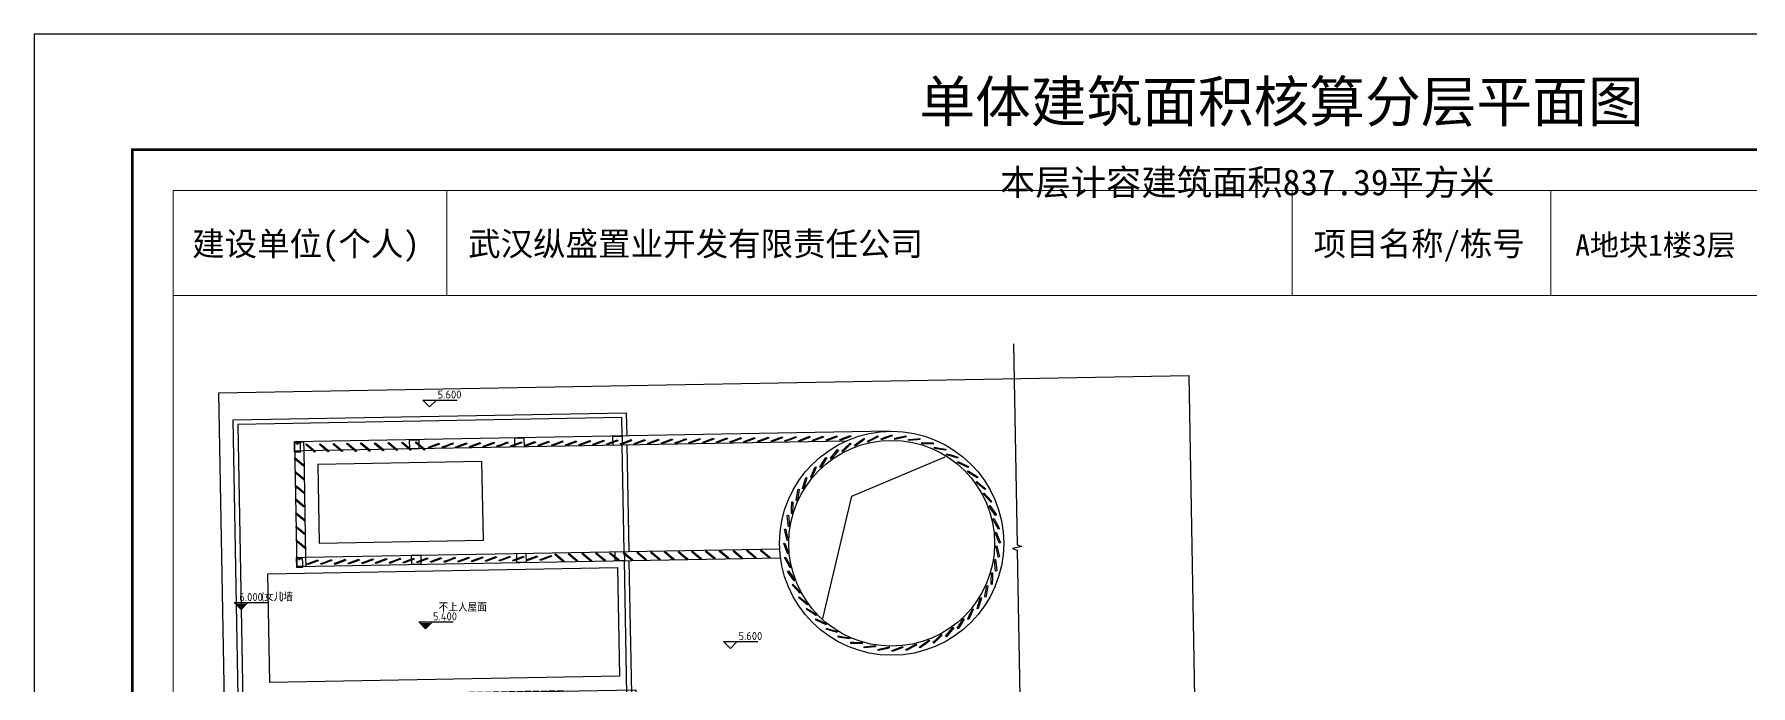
# Model space of a CAD drawing. Extents: x 512858 to 514372, y -232486 to -231710.
# Drawn here: x 513169.1 to 513244.2, y -231928.9 to -231900.5 of the extents above; entities that cross this region are included whole.
import ezdxf
from ezdxf.enums import TextEntityAlignment as Align

# ---------------------------------------------------------------- set-up
doc = ezdxf.new("R2010")
doc.units = 0
doc.header["$LTSCALE"] = 1000
doc.linetypes.add('CACHE2', pattern=[0.1875, 0.125, -0.0625])
doc.linetypes.add('DASH', pattern=[0.35, 0.25, -0.1])
doc.layers.get('0').update_dxf_attribs({"color": 252})
for name, color, linetype in [('$计容结果', 7, 'Continuous'), ('1-看线', 253, 'Continuous'), ('6#-造型-1F（实施版）金属型材-METAL-S', 253, 'Continuous'), ('A-ANNO-100-DIM-E', 253, 'Continuous'), ('A-ANNO-100-SYMB', 253, 'Continuous'), ('A-ANNO-100-TXT', 252, 'Continuous'), ('A-STR-CONC-E', 253, 'Continuous'), ('PUB_TEXT', 252, 'Continuous'), ('立面轮廓', 253, 'Continuous'), ('线脚', 253, 'Continuous')]:
    doc.layers.add(name, color=color, linetype=linetype)
doc.layers.add('图廓', color=252, linetype='Continuous', lineweight=9)
doc.layers.add('打印图框', color=252, linetype='Continuous', plot=False)
doc.styles.add('dw', font='simhei.ttf')
doc.styles.add('STYLE1', font='stylu.ttf')
doc.styles.add('TYDG_02', font='TSSDENG.shx', dxfattribs={"width": 0.8, "bigfont": 'hztxt.shx'})

# ---------------------------------------------------------------- blocks, each defined once
blk = doc.blocks.new('1新72A$C003538F7')
for points in [[(-14.523, 40.975), (-40.554, 40.509), (-40.553, 40.459), (-40.456, 35.06), (-19.294, 35.439)], [(-16.444, 40.541), (-40.147, 40.116), (-40.064, 35.467), (-19.33, 35.838)]]:
    blk.add_lwpolyline(points)
for radius in [4.9, 4.5]:
    blk.add_circle((-14.435, 36.076), radius)
at = {"layer": '立面轮廓'}
blk.add_lwpolyline([(-17.438, 32.792), (-16.177, 38.138), (-12.09, 39.858)], dxfattribs=at)
at = {"layer": '线脚'}
for p, q in [((-29.674, 40.449), (-29.43, 40.54)), ((-29.43, 40.54), (-29.412, 40.493)), ((-29.074, 40.46), (-28.83, 40.551)), ((-28.83, 40.551), (-28.812, 40.504)), ((-28.474, 40.471), (-28.23, 40.562)), ((-28.23, 40.562), (-28.213, 40.516)), ((-27.874, 40.482), (-27.63, 40.574)), ((-27.63, 40.574), (-27.613, 40.527)), ((-27.275, 40.493), (-27.03, 40.585)), ((-27.013, 40.538), (-27.124, 40.496)), ((-27.03, 40.585), (-27.013, 40.538)), ((-26.675, 40.505), (-26.43, 40.596)), ((-26.413, 40.549), (-26.524, 40.507)), ((-26.43, 40.596), (-26.413, 40.549)), ((-26.075, 40.516), (-25.83, 40.607)), ((-25.813, 40.56), (-25.925, 40.518)), ((-25.83, 40.607), (-25.813, 40.56)), ((-25.475, 40.527), (-25.231, 40.618)), ((-25.213, 40.571), (-25.325, 40.53)), ((-25.231, 40.618), (-25.213, 40.571)), ((-25.099, 40.454), (-24.875, 40.538)), ((-24.725, 40.541), (-25.081, 40.407)), ((-24.875, 40.538), (-24.815, 40.561)), ((-24.815, 40.561), (-24.631, 40.629)), ((-24.613, 40.583), (-24.725, 40.541)), ((-24.631, 40.629), (-24.613, 40.583)), ((-24.499, 40.465), (-24.275, 40.549)), ((-24.125, 40.552), (-24.482, 40.418)), ((-24.275, 40.549), (-24.031, 40.641)), ((-24.013, 40.594), (-24.125, 40.552)), ((-24.031, 40.641), (-24.013, 40.594)), ((-23.899, 40.476), (-23.675, 40.56)), ((-23.525, 40.563), (-23.882, 40.43)), ((-23.675, 40.56), (-23.431, 40.652)), ((-23.413, 40.605), (-23.525, 40.563)), ((-23.431, 40.652), (-23.413, 40.605)), ((-23.299, 40.488), (-23.075, 40.571)), ((-22.925, 40.574), (-23.282, 40.441)), ((-23.075, 40.571), (-22.831, 40.663)), ((-22.813, 40.616), (-22.925, 40.574)), ((-22.831, 40.663), (-22.813, 40.616)), ((-22.699, 40.499), (-22.475, 40.583)), ((-22.325, 40.585), (-22.682, 40.452)), ((-22.475, 40.583), (-22.231, 40.674)), ((-22.214, 40.627), (-22.325, 40.585)), ((-22.231, 40.674), (-22.214, 40.627)), ((-22.099, 40.51), (-21.875, 40.594)), ((-21.725, 40.596), (-22.082, 40.463)), ((-21.875, 40.594), (-21.631, 40.685)), ((-21.614, 40.638), (-21.725, 40.596)), ((-21.631, 40.685), (-21.614, 40.638)), ((-21.5, 40.521), (-21.276, 40.605)), ((-21.125, 40.608), (-21.482, 40.474)), ((-21.276, 40.605), (-21.031, 40.696)), ((-21.014, 40.649), (-21.125, 40.608)), ((-21.031, 40.696), (-21.014, 40.649)), ((-20.9, 40.532), (-20.676, 40.616)), ((-20.526, 40.619), (-20.882, 40.485)), ((-20.676, 40.616), (-20.431, 40.707)), ((-20.414, 40.661), (-20.526, 40.619)), ((-20.431, 40.707), (-20.414, 40.661)), ((-20.3, 40.543), (-20.076, 40.627)), ((-20.282, 40.497), (-20.3, 40.543)), ((-19.926, 40.63), (-20.282, 40.497)), ((-20.076, 40.627), (-19.831, 40.719)), ((-19.814, 40.672), (-19.926, 40.63)), ((-19.831, 40.719), (-19.814, 40.672)), ((-19.7, 40.554), (-19.476, 40.638)), ((-19.682, 40.508), (-19.7, 40.554)), ((-19.326, 40.641), (-19.682, 40.508)), ((-19.476, 40.638), (-19.232, 40.73)), ((-19.214, 40.683), (-19.326, 40.641)), ((-19.232, 40.73), (-19.214, 40.683)), ((-19.1, 40.566), (-18.876, 40.649)), ((-19.082, 40.519), (-19.1, 40.566)), ((-18.726, 40.652), (-19.082, 40.519)), ((-18.876, 40.649), (-18.632, 40.741)), ((-18.614, 40.694), (-18.726, 40.652)), ((-18.632, 40.741), (-18.614, 40.694)), ((-18.5, 40.577), (-18.276, 40.661)), ((-18.483, 40.53), (-18.5, 40.577)), ((-18.126, 40.663), (-18.483, 40.53)), ((-18.276, 40.661), (-18.032, 40.752)), ((-18.014, 40.705), (-18.126, 40.663)), ((-18.032, 40.752), (-18.014, 40.705)), ((-17.9, 40.588), (-17.676, 40.672)), ((-17.883, 40.541), (-17.9, 40.588)), ((-17.526, 40.675), (-17.883, 40.541)), ((-17.676, 40.672), (-17.432, 40.763)), ((-17.414, 40.716), (-17.526, 40.675)), ((-17.432, 40.763), (-17.414, 40.716)), ((-17.3, 40.599), (-17.076, 40.683)), ((-17.283, 40.552), (-17.3, 40.599)), ((-16.926, 40.686), (-17.283, 40.552)), ((-17.076, 40.683), (-16.832, 40.774)), ((-16.814, 40.727), (-16.926, 40.686)), ((-16.832, 40.774), (-16.814, 40.727)), ((-16.7, 40.61), (-16.476, 40.694)), ((-16.683, 40.563), (-16.7, 40.61)), ((-16.326, 40.697), (-16.683, 40.563)), ((-16.476, 40.694), (-16.232, 40.785)), ((-16.215, 40.739), (-16.326, 40.697)), ((-16.232, 40.785), (-16.215, 40.739)), ((-15.73, 40.541), (-16.036, 40.323)), ((-15.867, 40.505), (-15.795, 40.557)), ((-15.795, 40.557), (-15.658, 40.654)), ((-15.706, 40.558), (-15.73, 40.541)), ((-15.629, 40.614), (-15.706, 40.558)), ((-15.658, 40.654), (-15.629, 40.614)), ((-15.492, 40.542), (-15.452, 40.563)), ((-15.469, 40.498), (-15.492, 40.542)), ((-15.342, 40.565), (-15.469, 40.498)), ((-15.452, 40.563), (-15.317, 40.635)), ((-15.137, 40.674), (-15.342, 40.565)), ((-15.317, 40.635), (-15.236, 40.678)), ((-15.236, 40.678), (-15.16, 40.719)), ((-15.16, 40.719), (-15.051, 40.777)), ((-15.05, 40.721), (-15.137, 40.674)), ((-15.051, 40.777), (-15.038, 40.752)), ((-15.027, 40.733), (-15.05, 40.721)), ((-15.038, 40.752), (-15.027, 40.733)), ((-14.901, 40.644), (-14.715, 40.713)), ((-14.883, 40.597), (-14.901, 40.644)), ((-14.531, 40.729), (-14.883, 40.597)), ((-14.715, 40.713), (-14.677, 40.728)), ((-14.677, 40.728), (-14.507, 40.791)), ((-14.527, 40.73), (-14.531, 40.729)), ((-14.506, 40.738), (-14.527, 40.73)), ((-14.507, 40.791), (-14.432, 40.819)), ((-14.415, 40.772), (-14.506, 40.738)), ((-14.432, 40.819), (-14.415, 40.772)), ((-14.301, 40.667), (-14.108, 40.712)), ((-14.29, 40.619), (-14.301, 40.667)), ((-13.924, 40.703), (-14.29, 40.619)), ((-14.108, 40.712), (-13.814, 40.78)), ((-13.803, 40.731), (-13.924, 40.703)), ((-13.814, 40.78), (-13.803, 40.731)), ((-13.704, 40.613), (-13.507, 40.632)), ((-13.699, 40.563), (-13.704, 40.613)), ((-13.325, 40.599), (-13.699, 40.563)), ((-13.507, 40.632), (-13.206, 40.661)), ((-13.201, 40.611), (-13.325, 40.599)), ((-13.206, 40.661), (-13.201, 40.611)), ((-40.553, 40.459), (-40.453, 40.461)), ((-40.546, 40.059), (-40.553, 40.459)), ((-40.551, 39.77), (-40.519, 39.809)), ((-40.446, 40.061), (-40.546, 40.059)), ((-40.519, 39.809), (-40.47, 39.768)), ((-40.453, 40.461), (-40.452, 40.411)), ((-40.452, 40.411), (-40.402, 40.412)), ((-40.296, 40.064), (-40.446, 40.061)), ((-40.403, 40.462), (-40.303, 40.464)), ((-40.403, 40.462), (-40.402, 40.412)), ((-40.303, 40.464), (-40.299, 40.264)), ((-40.299, 40.264), (-40.297, 40.114)), ((-40.297, 40.114), (-40.296, 40.064)), ((-40.062, 40.379), (-40.031, 40.418)), ((-39.916, 40.258), (-40.062, 40.379)), ((-40.031, 40.418), (-39.839, 40.26)), ((-39.738, 40.112), (-39.916, 40.258)), ((-39.839, 40.26), (-39.661, 40.113)), ((-39.678, 40.063), (-39.738, 40.112)), ((-39.676, 40.061), (-39.678, 40.063)), ((-39.675, 40.063), (-39.676, 40.061)), ((-39.645, 40.1), (-39.675, 40.063)), ((-39.661, 40.113), (-39.645, 40.1)), ((-39.462, 40.39), (-39.431, 40.429)), ((-39.316, 40.27), (-39.462, 40.39)), ((-39.431, 40.429), (-39.239, 40.271)), ((-39.138, 40.123), (-39.316, 40.27)), ((-39.239, 40.271), (-39.061, 40.124)), ((-39.078, 40.074), (-39.138, 40.123)), ((-39.077, 40.072), (-39.078, 40.074)), ((-39.075, 40.074), (-39.077, 40.072)), ((-39.045, 40.111), (-39.075, 40.074)), ((-39.061, 40.124), (-39.045, 40.111)), ((-38.863, 40.402), (-38.831, 40.44)), ((-38.716, 40.281), (-38.863, 40.402)), ((-38.831, 40.44), (-38.639, 40.282)), ((-38.538, 40.134), (-38.716, 40.281)), ((-38.639, 40.282), (-38.461, 40.135)), ((-38.478, 40.085), (-38.538, 40.134)), ((-38.477, 40.084), (-38.478, 40.085)), ((-38.475, 40.085), (-38.477, 40.084)), ((-38.445, 40.122), (-38.475, 40.085)), ((-38.461, 40.135), (-38.445, 40.122)), ((-38.263, 40.413), (-38.231, 40.451)), ((-38.116, 40.292), (-38.263, 40.413)), ((-38.231, 40.451), (-38.039, 40.293)), ((-37.938, 40.145), (-38.116, 40.292)), ((-38.039, 40.293), (-37.861, 40.147)), ((-37.879, 40.096), (-37.938, 40.145)), ((-37.877, 40.095), (-37.879, 40.096)), ((-37.875, 40.096), (-37.877, 40.095)), ((-37.845, 40.133), (-37.875, 40.096)), ((-37.861, 40.147), (-37.845, 40.133)), ((-37.663, 40.424), (-37.631, 40.462)), ((-37.516, 40.303), (-37.663, 40.424)), ((-37.631, 40.462), (-37.439, 40.304)), ((-37.338, 40.156), (-37.516, 40.303)), ((-37.439, 40.304), (-37.261, 40.158)), ((-37.279, 40.107), (-37.338, 40.156)), ((-37.277, 40.106), (-37.279, 40.107)), ((-37.276, 40.107), (-37.277, 40.106)), ((-37.245, 40.145), (-37.276, 40.107)), ((-37.261, 40.158), (-37.245, 40.145)), ((-37.063, 40.435), (-37.031, 40.474)), ((-36.916, 40.314), (-37.063, 40.435)), ((-37.031, 40.474), (-36.839, 40.316)), ((-36.738, 40.167), (-36.916, 40.314)), ((-36.839, 40.316), (-36.661, 40.169)), ((-36.679, 40.119), (-36.738, 40.167)), ((-36.677, 40.117), (-36.679, 40.119)), ((-36.676, 40.119), (-36.677, 40.117)), ((-36.645, 40.156), (-36.676, 40.119)), ((-36.661, 40.169), (-36.645, 40.156)), ((-36.463, 40.446), (-36.431, 40.485)), ((-36.316, 40.325), (-36.463, 40.446)), ((-36.431, 40.485), (-36.239, 40.327)), ((-36.138, 40.179), (-36.316, 40.325)), ((-36.239, 40.327), (-36.061, 40.18)), ((-36.079, 40.13), (-36.138, 40.179)), ((-36.077, 40.128), (-36.079, 40.13)), ((-36.076, 40.13), (-36.077, 40.128)), ((-36.045, 40.167), (-36.076, 40.13)), ((-36.061, 40.18), (-36.045, 40.167)), ((-35.863, 40.457), (-35.831, 40.496)), ((-35.716, 40.336), (-35.863, 40.457)), ((-35.831, 40.496), (-35.639, 40.338)), ((-35.538, 40.19), (-35.716, 40.336)), ((-35.639, 40.338), (-35.461, 40.191)), ((-35.479, 40.141), (-35.538, 40.19)), ((-35.477, 40.139), (-35.479, 40.141)), ((-35.476, 40.141), (-35.477, 40.139)), ((-35.445, 40.178), (-35.476, 40.141)), ((-35.461, 40.191), (-35.445, 40.178)), ((-35.263, 40.468), (-35.231, 40.507)), ((-35.116, 40.348), (-35.263, 40.468)), ((-35.231, 40.507), (-35.04, 40.349)), ((-34.938, 40.201), (-35.116, 40.348)), ((-35.04, 40.349), (-34.861, 40.202)), ((-34.879, 40.152), (-34.938, 40.201)), ((-34.877, 40.151), (-34.879, 40.152)), ((-34.876, 40.152), (-34.877, 40.151)), ((-34.845, 40.189), (-34.876, 40.152)), ((-34.861, 40.202), (-34.845, 40.189)), ((-34.697, 40.276), (-34.473, 40.36)), ((-34.68, 40.229), (-34.697, 40.276)), ((-34.323, 40.362), (-34.68, 40.229)), ((-34.473, 40.36), (-34.229, 40.451)), ((-34.211, 40.404), (-34.323, 40.362)), ((-34.229, 40.451), (-34.211, 40.404)), ((-34.097, 40.287), (-33.873, 40.371)), ((-34.08, 40.24), (-34.097, 40.287)), ((-33.723, 40.374), (-34.08, 40.24)), ((-33.873, 40.371), (-33.629, 40.462)), ((-33.612, 40.415), (-33.723, 40.374)), ((-33.629, 40.462), (-33.612, 40.415)), ((-33.498, 40.298), (-33.273, 40.382)), ((-33.48, 40.251), (-33.498, 40.298)), ((-33.123, 40.385), (-33.48, 40.251)), ((-33.273, 40.382), (-33.029, 40.473)), ((-33.012, 40.426), (-33.123, 40.385)), ((-33.029, 40.473), (-33.012, 40.426)), ((-32.898, 40.309), (-32.674, 40.393)), ((-32.88, 40.262), (-32.898, 40.309)), ((-32.523, 40.396), (-32.88, 40.262)), ((-32.674, 40.393), (-32.429, 40.484)), ((-32.412, 40.438), (-32.523, 40.396)), ((-32.429, 40.484), (-32.412, 40.438)), ((-32.298, 40.32), (-32.074, 40.404)), ((-32.28, 40.274), (-32.298, 40.32)), ((-31.924, 40.407), (-32.28, 40.274)), ((-32.074, 40.404), (-31.829, 40.496)), ((-31.812, 40.449), (-31.924, 40.407)), ((-31.829, 40.496), (-31.812, 40.449)), ((-31.698, 40.332), (-31.474, 40.415)), ((-31.68, 40.285), (-31.698, 40.332)), ((-31.324, 40.418), (-31.68, 40.285)), ((-31.474, 40.415), (-31.23, 40.507)), ((-31.212, 40.46), (-31.324, 40.418)), ((-31.23, 40.507), (-31.212, 40.46)), ((-31.098, 40.343), (-30.874, 40.426)), ((-31.08, 40.296), (-31.098, 40.343)), ((-30.724, 40.429), (-31.08, 40.296)), ((-30.874, 40.426), (-30.63, 40.518)), ((-30.612, 40.471), (-30.724, 40.429)), ((-30.63, 40.518), (-30.612, 40.471)), ((-30.498, 40.354), (-30.274, 40.438)), ((-30.481, 40.307), (-30.498, 40.354)), ((-30.124, 40.44), (-30.481, 40.307)), ((-30.274, 40.438), (-30.03, 40.529)), ((-30.012, 40.482), (-30.124, 40.44)), ((-30.03, 40.529), (-30.012, 40.482)), ((-29.898, 40.365), (-29.674, 40.449)), ((-29.881, 40.318), (-29.898, 40.365)), ((-29.524, 40.452), (-29.881, 40.318)), ((-29.412, 40.493), (-29.524, 40.452)), ((-29.298, 40.376), (-29.074, 40.46)), ((-29.281, 40.329), (-29.298, 40.376)), ((-28.924, 40.463), (-29.281, 40.329)), ((-28.812, 40.504), (-28.924, 40.463)), ((-28.698, 40.387), (-28.474, 40.471)), ((-28.681, 40.34), (-28.698, 40.387)), ((-28.324, 40.474), (-28.681, 40.34)), ((-28.213, 40.516), (-28.324, 40.474)), ((-28.098, 40.398), (-27.874, 40.482)), ((-28.081, 40.352), (-28.098, 40.398)), ((-27.724, 40.485), (-28.081, 40.352)), ((-27.613, 40.527), (-27.724, 40.485)), ((-27.499, 40.41), (-27.275, 40.493)), ((-27.481, 40.363), (-27.499, 40.41)), ((-27.124, 40.496), (-27.481, 40.363)), ((-26.899, 40.421), (-26.675, 40.505)), ((-26.881, 40.374), (-26.899, 40.421)), ((-26.524, 40.507), (-26.881, 40.374)), ((-26.299, 40.432), (-26.075, 40.516)), ((-26.281, 40.385), (-26.299, 40.432)), ((-25.925, 40.518), (-26.281, 40.385)), ((-25.699, 40.443), (-25.475, 40.527)), ((-25.681, 40.396), (-25.699, 40.443)), ((-25.325, 40.53), (-25.681, 40.396)), ((-25.081, 40.407), (-25.099, 40.454)), ((-24.482, 40.418), (-24.499, 40.465)), ((-23.882, 40.43), (-23.899, 40.476)), ((-23.282, 40.441), (-23.299, 40.488)), ((-22.682, 40.452), (-22.699, 40.499)), ((-22.082, 40.463), (-22.099, 40.51)), ((-21.482, 40.474), (-21.5, 40.521)), ((-20.882, 40.485), (-20.9, 40.532)), ((-17.474, 39.576), (-17.314, 39.832)), ((-17.271, 39.806), (-17.337, 39.701)), ((-17.314, 39.832), (-17.271, 39.806)), ((-17.117, 39.792), (-16.992, 39.945)), ((-17.079, 39.76), (-17.117, 39.792)), ((-16.84, 40.05), (-17.079, 39.76)), ((-16.992, 39.945), (-16.799, 40.178)), ((-16.761, 40.146), (-16.84, 40.05)), ((-16.799, 40.178), (-16.761, 40.146)), ((-16.61, 40.112), (-16.465, 40.247)), ((-16.576, 40.076), (-16.61, 40.112)), ((-16.301, 40.332), (-16.576, 40.076)), ((-16.465, 40.247), (-16.244, 40.453)), ((-16.21, 40.417), (-16.301, 40.332)), ((-16.244, 40.453), (-16.21, 40.417)), ((-16.065, 40.364), (-15.904, 40.479)), ((-16.036, 40.323), (-16.065, 40.364)), ((-15.904, 40.479), (-15.867, 40.505)), ((-13.12, 40.43), (-13.118, 40.48)), ((-12.744, 40.417), (-13.12, 40.43)), ((-13.118, 40.48), (-12.92, 40.474)), ((-12.92, 40.474), (-12.619, 40.463)), ((-12.62, 40.413), (-12.744, 40.417)), ((-12.619, 40.463), (-12.62, 40.413)), ((-12.563, 40.224), (-12.555, 40.273)), ((-12.193, 40.162), (-12.563, 40.224)), ((-12.555, 40.273), (-12.36, 40.24)), ((-12.36, 40.24), (-12.062, 40.191)), ((-12.07, 40.141), (-12.193, 40.162)), ((-12.062, 40.191), (-12.07, 40.141)), ((-12.039, 39.946), (-12.024, 39.994)), ((-11.679, 39.836), (-12.039, 39.946)), ((-12.024, 39.994), (-11.835, 39.936)), ((-11.835, 39.936), (-11.546, 39.848)), ((-11.56, 39.8), (-11.679, 39.836)), ((-11.546, 39.848), (-11.56, 39.8)), ((-40.469, 39.702), (-40.551, 39.77)), ((-40.54, 39.17), (-40.508, 39.209)), ((-40.457, 39.102), (-40.54, 39.17)), ((-40.508, 39.209), (-40.459, 39.168)), ((-40.47, 39.768), (-40.317, 39.642)), ((-40.316, 39.577), (-40.469, 39.702)), ((-40.459, 39.168), (-40.306, 39.043)), ((-40.305, 38.977), (-40.457, 39.102)), ((-40.317, 39.642), (-40.165, 39.517)), ((-40.165, 39.452), (-40.316, 39.577)), ((-40.306, 39.043), (-40.154, 38.917)), ((-40.165, 39.517), (-40.133, 39.491)), ((-40.164, 39.454), (-40.165, 39.452)), ((-40.133, 39.491), (-40.164, 39.454)), ((-17.986, 38.967), (-17.904, 39.148)), ((-17.785, 39.289), (-17.94, 38.947)), ((-17.904, 39.148), (-17.779, 39.422)), ((-17.733, 39.402), (-17.785, 39.289)), ((-17.779, 39.422), (-17.733, 39.402)), ((-17.579, 39.408), (-17.474, 39.576)), ((-17.536, 39.382), (-17.579, 39.408)), ((-17.337, 39.701), (-17.536, 39.382)), ((-11.555, 39.602), (-11.534, 39.648)), ((-11.213, 39.446), (-11.555, 39.602)), ((-11.534, 39.648), (-11.354, 39.565)), ((-11.354, 39.565), (-11.079, 39.44)), ((-11.1, 39.395), (-11.213, 39.446)), ((-11.12, 39.198), (-11.093, 39.24)), ((-10.801, 38.999), (-11.12, 39.198)), ((-11.079, 39.44), (-11.1, 39.395)), ((-11.093, 39.24), (-10.925, 39.135)), ((-10.925, 39.135), (-10.669, 38.975)), ((-40.529, 38.57), (-40.497, 38.609)), ((-40.446, 38.502), (-40.529, 38.57)), ((-40.497, 38.609), (-40.448, 38.568)), ((-40.448, 38.568), (-40.295, 38.443)), ((-40.294, 38.377), (-40.446, 38.502)), ((-40.154, 38.852), (-40.305, 38.977)), ((-40.295, 38.443), (-40.143, 38.317)), ((-40.143, 38.252), (-40.294, 38.377)), ((-40.154, 38.917), (-40.122, 38.891)), ((-40.153, 38.854), (-40.154, 38.852)), ((-40.122, 38.891), (-40.153, 38.854)), ((-40.143, 38.317), (-40.111, 38.291)), ((-40.111, 38.291), (-40.142, 38.254)), ((-18.579, 38.141), (-18.529, 38.439)), ((-18.5, 38.309), (-18.562, 37.938)), ((-18.529, 38.439), (-18.48, 38.431)), ((-18.48, 38.431), (-18.5, 38.309)), ((-18.332, 38.477), (-18.274, 38.667)), ((-18.284, 38.463), (-18.332, 38.477)), ((-18.174, 38.822), (-18.284, 38.463)), ((-18.274, 38.667), (-18.186, 38.955)), ((-18.186, 38.955), (-18.138, 38.941)), ((-18.138, 38.941), (-18.174, 38.822)), ((-17.94, 38.947), (-17.986, 38.967)), ((-10.696, 38.933), (-10.801, 38.999)), ((-10.741, 38.74), (-10.709, 38.779)), ((-10.451, 38.501), (-10.741, 38.74)), ((-10.709, 38.779), (-10.557, 38.653)), ((-10.669, 38.975), (-10.696, 38.933)), ((-10.557, 38.653), (-10.323, 38.461)), ((-10.355, 38.423), (-10.451, 38.501)), ((-10.323, 38.461), (-10.355, 38.423)), ((-40.518, 37.97), (-40.486, 38.009)), ((-40.435, 37.902), (-40.518, 37.97)), ((-40.486, 38.009), (-40.436, 37.968)), ((-40.436, 37.968), (-40.284, 37.843)), ((-40.283, 37.777), (-40.435, 37.902)), ((-40.284, 37.843), (-40.132, 37.717)), ((-40.132, 37.652), (-40.283, 37.777)), ((-40.142, 38.254), (-40.143, 38.252)), ((-40.132, 37.717), (-40.1, 37.691)), ((-40.13, 37.654), (-40.132, 37.652)), ((-40.1, 37.691), (-40.13, 37.654)), ((-18.819, 37.383), (-18.812, 37.581)), ((-18.812, 37.581), (-18.801, 37.883)), ((-18.801, 37.883), (-18.752, 37.881)), ((-18.756, 37.757), (-18.769, 37.381)), ((-18.752, 37.881), (-18.756, 37.757)), ((-18.611, 37.946), (-18.579, 38.141)), ((-18.562, 37.938), (-18.611, 37.946)), ((-10.426, 38.238), (-10.389, 38.272)), ((-10.169, 37.963), (-10.426, 38.238)), ((-10.389, 38.272), (-10.254, 38.127)), ((-10.254, 38.127), (-10.048, 37.906)), ((-10.178, 37.698), (-10.138, 37.727)), ((-9.96, 37.392), (-10.178, 37.698)), ((-10.084, 37.872), (-10.169, 37.963)), ((-10.138, 37.727), (-10.023, 37.566)), ((-10.048, 37.906), (-10.084, 37.872)), ((-10.023, 37.566), (-9.847, 37.32)), ((-40.506, 37.371), (-40.475, 37.409)), ((-40.424, 37.303), (-40.506, 37.371)), ((-40.495, 36.771), (-40.464, 36.809)), ((-40.475, 37.409), (-40.425, 37.368)), ((-40.464, 36.809), (-40.414, 36.768)), ((-40.425, 37.368), (-40.273, 37.243)), ((-40.272, 37.177), (-40.424, 37.303)), ((-40.273, 37.243), (-40.12, 37.117)), ((-40.121, 37.053), (-40.272, 37.177)), ((-40.119, 37.054), (-40.121, 37.053)), ((-40.12, 37.117), (-40.089, 37.091)), ((-40.089, 37.091), (-40.119, 37.054)), ((-18.999, 37.295), (-18.949, 37.3)), ((-18.97, 36.995), (-18.999, 37.295)), ((-18.951, 36.798), (-18.97, 36.995)), ((-18.901, 36.803), (-18.951, 36.798)), ((-18.949, 37.3), (-18.937, 37.177)), ((-18.937, 37.177), (-18.901, 36.803)), ((-18.769, 37.381), (-18.819, 37.383)), ((-10.004, 37.13), (-9.959, 37.154)), ((-9.827, 36.798), (-10.004, 37.13)), ((-9.888, 37.291), (-9.96, 37.392)), ((-9.959, 37.154), (-9.866, 36.979)), ((-9.847, 37.32), (-9.888, 37.291)), ((-9.866, 36.979), (-9.725, 36.712)), ((-9.769, 36.689), (-9.827, 36.798)), ((-40.413, 36.703), (-40.495, 36.771)), ((-40.484, 36.171), (-40.452, 36.209)), ((-40.402, 36.103), (-40.484, 36.171)), ((-40.452, 36.209), (-40.403, 36.169)), ((-40.414, 36.768), (-40.262, 36.643)), ((-40.26, 36.577), (-40.413, 36.703)), ((-40.403, 36.169), (-40.251, 36.043)), ((-40.249, 35.977), (-40.402, 36.103)), ((-40.262, 36.643), (-40.109, 36.517)), ((-40.109, 36.453), (-40.26, 36.577)), ((-40.251, 36.043), (-40.098, 35.917)), ((-40.109, 36.517), (-40.078, 36.491)), ((-40.108, 36.454), (-40.109, 36.453)), ((-40.078, 36.491), (-40.108, 36.454)), ((-19.157, 36.069), (-19.11, 36.086)), ((-19.051, 35.786), (-19.157, 36.069)), ((-19.118, 36.687), (-19.07, 36.699)), ((-19.05, 36.393), (-19.118, 36.687)), ((-19.11, 36.086), (-19.067, 35.97)), ((-19.07, 36.699), (-19.042, 36.578)), ((-19.006, 36.2), (-19.05, 36.393)), ((-19.042, 36.578), (-18.957, 36.211)), ((-18.957, 36.211), (-19.006, 36.2)), ((-9.904, 36.545), (-9.858, 36.562)), ((-9.773, 36.193), (-9.904, 36.545)), ((-9.858, 36.562), (-9.788, 36.377)), ((-9.788, 36.377), (-9.682, 36.094)), ((-9.729, 36.077), (-9.773, 36.193)), ((-9.725, 36.712), (-9.769, 36.689)), ((-9.682, 36.094), (-9.729, 36.077)), ((-40.463, 35.411), (-40.363, 35.413)), ((-40.455, 35.011), (-40.463, 35.411)), ((-40.363, 35.413), (-40.362, 35.363)), ((-40.362, 35.363), (-40.312, 35.364)), ((-40.313, 35.414), (-40.213, 35.415)), ((-40.313, 35.414), (-40.312, 35.364)), ((-40.098, 35.853), (-40.249, 35.977)), ((-40.213, 35.415), (-40.209, 35.215)), ((-40.098, 35.917), (-40.066, 35.891)), ((-40.097, 35.854), (-40.098, 35.853)), ((-40.066, 35.891), (-40.097, 35.854)), ((-39.779, 35.26), (-39.535, 35.352)), ((-39.518, 35.305), (-39.629, 35.263)), ((-39.535, 35.352), (-39.518, 35.305)), ((-39.18, 35.271), (-38.935, 35.363)), ((-38.918, 35.316), (-39.029, 35.274)), ((-38.935, 35.363), (-38.918, 35.316)), ((-38.804, 35.199), (-38.58, 35.282)), ((-38.43, 35.285), (-38.786, 35.152)), ((-38.58, 35.282), (-38.335, 35.374)), ((-38.318, 35.327), (-38.43, 35.285)), ((-38.335, 35.374), (-38.318, 35.327)), ((-38.204, 35.21), (-37.98, 35.294)), ((-37.83, 35.296), (-38.186, 35.163)), ((-37.98, 35.294), (-37.735, 35.385)), ((-37.718, 35.338), (-37.83, 35.296)), ((-37.735, 35.385), (-37.718, 35.338)), ((-37.604, 35.221), (-37.38, 35.305)), ((-37.23, 35.307), (-37.586, 35.174)), ((-37.38, 35.305), (-37.136, 35.396)), ((-37.118, 35.349), (-37.23, 35.307)), ((-37.136, 35.396), (-37.118, 35.349)), ((-37.004, 35.232), (-36.78, 35.316)), ((-36.63, 35.319), (-36.986, 35.185)), ((-36.78, 35.316), (-36.536, 35.407)), ((-36.518, 35.36), (-36.63, 35.319)), ((-36.536, 35.407), (-36.518, 35.36)), ((-36.404, 35.243), (-36.18, 35.327)), ((-36.03, 35.33), (-36.387, 35.196)), ((-36.18, 35.327), (-35.936, 35.418)), ((-35.918, 35.372), (-36.03, 35.33)), ((-35.936, 35.418), (-35.918, 35.372)), ((-35.804, 35.254), (-35.58, 35.338)), ((-35.43, 35.341), (-35.787, 35.208)), ((-35.58, 35.338), (-35.336, 35.43)), ((-35.318, 35.383), (-35.43, 35.341)), ((-35.336, 35.43), (-35.318, 35.383)), ((-35.204, 35.265), (-34.98, 35.349)), ((-34.83, 35.352), (-35.187, 35.219)), ((-34.98, 35.349), (-34.736, 35.441)), ((-34.718, 35.394), (-34.83, 35.352)), ((-34.736, 35.441), (-34.718, 35.394)), ((-34.604, 35.277), (-34.38, 35.36)), ((-34.23, 35.363), (-34.587, 35.23)), ((-34.38, 35.36), (-34.136, 35.452)), ((-34.119, 35.405), (-34.23, 35.363)), ((-34.136, 35.452), (-34.119, 35.405)), ((-34.004, 35.288), (-33.78, 35.372)), ((-33.987, 35.241), (-34.004, 35.288)), ((-33.63, 35.374), (-33.987, 35.241)), ((-33.78, 35.372), (-33.536, 35.463)), ((-33.519, 35.416), (-33.63, 35.374)), ((-33.536, 35.463), (-33.519, 35.416)), ((-33.405, 35.299), (-33.181, 35.383)), ((-33.387, 35.252), (-33.405, 35.299)), ((-33.03, 35.386), (-33.387, 35.252)), ((-33.181, 35.383), (-32.936, 35.474)), ((-32.919, 35.427), (-33.03, 35.386)), ((-32.936, 35.474), (-32.919, 35.427)), ((-32.805, 35.31), (-32.581, 35.394)), ((-32.787, 35.263), (-32.805, 35.31)), ((-32.431, 35.397), (-32.787, 35.263)), ((-32.581, 35.394), (-32.336, 35.485)), ((-32.319, 35.438), (-32.431, 35.397)), ((-32.336, 35.485), (-32.319, 35.438)), ((-32.205, 35.321), (-31.981, 35.405)), ((-32.187, 35.274), (-32.205, 35.321)), ((-31.831, 35.408), (-32.187, 35.274)), ((-31.981, 35.405), (-31.737, 35.496)), ((-31.719, 35.45), (-31.831, 35.408)), ((-31.737, 35.496), (-31.719, 35.45)), ((-31.605, 35.332), (-31.381, 35.416)), ((-31.587, 35.286), (-31.605, 35.332)), ((-31.231, 35.419), (-31.587, 35.286)), ((-31.381, 35.416), (-31.137, 35.508)), ((-31.119, 35.461), (-31.231, 35.419)), ((-31.137, 35.508), (-31.119, 35.461)), ((-31.005, 35.344), (-30.781, 35.427)), ((-30.987, 35.297), (-31.005, 35.344)), ((-30.631, 35.43), (-30.987, 35.297)), ((-30.781, 35.427), (-30.537, 35.519)), ((-30.519, 35.472), (-30.631, 35.43)), ((-30.537, 35.519), (-30.519, 35.472)), ((-30.405, 35.355), (-30.181, 35.438)), ((-30.388, 35.308), (-30.405, 35.355)), ((-30.031, 35.441), (-30.388, 35.308)), ((-30.181, 35.438), (-29.937, 35.53)), ((-29.919, 35.483), (-30.031, 35.441)), ((-29.937, 35.53), (-29.919, 35.483)), ((-29.805, 35.366), (-29.581, 35.45)), ((-29.788, 35.319), (-29.805, 35.366)), ((-29.431, 35.452), (-29.788, 35.319)), ((-29.581, 35.45), (-29.337, 35.541)), ((-29.319, 35.494), (-29.431, 35.452)), ((-29.337, 35.541), (-29.319, 35.494)), ((-29.171, 35.581), (-29.139, 35.619)), ((-29.025, 35.46), (-29.171, 35.581)), ((-29.139, 35.619), (-28.948, 35.461)), ((-28.847, 35.313), (-29.025, 35.46)), ((-28.948, 35.461), (-28.77, 35.315)), ((-28.785, 35.263), (-28.847, 35.313)), ((-28.754, 35.301), (-28.785, 35.263)), ((-28.77, 35.315), (-28.754, 35.301)), ((-28.571, 35.592), (-28.54, 35.631)), ((-28.425, 35.471), (-28.571, 35.592)), ((-28.54, 35.631), (-28.348, 35.473)), ((-28.247, 35.324), (-28.425, 35.471)), ((-28.348, 35.473), (-28.17, 35.326)), ((-28.185, 35.274), (-28.247, 35.324)), ((-28.154, 35.313), (-28.185, 35.274)), ((-28.17, 35.326), (-28.154, 35.313)), ((-27.971, 35.603), (-27.94, 35.642)), ((-27.825, 35.482), (-27.971, 35.603)), ((-27.94, 35.642), (-27.748, 35.484)), ((-27.647, 35.336), (-27.825, 35.482)), ((-27.748, 35.484), (-27.57, 35.337)), ((-27.586, 35.285), (-27.647, 35.336)), ((-27.554, 35.324), (-27.586, 35.285)), ((-27.57, 35.337), (-27.554, 35.324)), ((-27.372, 35.614), (-27.34, 35.653)), ((-27.225, 35.493), (-27.372, 35.614)), ((-27.34, 35.653), (-27.148, 35.495)), ((-27.047, 35.347), (-27.225, 35.493)), ((-27.148, 35.495), (-26.97, 35.348)), ((-26.986, 35.296), (-27.047, 35.347)), ((-26.954, 35.335), (-26.986, 35.296)), ((-26.97, 35.348), (-26.954, 35.335)), ((-26.772, 35.625), (-26.74, 35.664)), ((-26.625, 35.505), (-26.772, 35.625)), ((-26.74, 35.664), (-26.548, 35.506)), ((-26.447, 35.358), (-26.625, 35.505)), ((-26.548, 35.506), (-26.37, 35.359)), ((-26.386, 35.307), (-26.447, 35.358)), ((-26.354, 35.346), (-26.386, 35.307)), ((-26.37, 35.359), (-26.354, 35.346)), ((-26.172, 35.637), (-26.14, 35.675)), ((-26.025, 35.516), (-26.172, 35.637)), ((-26.14, 35.675), (-25.948, 35.517)), ((-25.847, 35.369), (-26.025, 35.516)), ((-25.948, 35.517), (-25.77, 35.37)), ((-25.786, 35.319), (-25.847, 35.369)), ((-25.754, 35.357), (-25.786, 35.319)), ((-25.77, 35.37), (-25.754, 35.357)), ((-25.572, 35.648), (-25.54, 35.686)), ((-25.425, 35.527), (-25.572, 35.648)), ((-25.54, 35.686), (-25.348, 35.528)), ((-25.247, 35.38), (-25.425, 35.527)), ((-25.348, 35.528), (-25.17, 35.382)), ((-25.186, 35.33), (-25.247, 35.38)), ((-25.154, 35.368), (-25.186, 35.33)), ((-25.17, 35.382), (-25.154, 35.368)), ((-24.972, 35.659), (-24.94, 35.697)), ((-24.923, 35.618), (-24.972, 35.659)), ((-24.94, 35.697), (-24.924, 35.684)), ((-24.924, 35.684), (-24.748, 35.539)), ((-24.825, 35.538), (-24.923, 35.618)), ((-24.647, 35.391), (-24.825, 35.538)), ((-24.748, 35.539), (-24.57, 35.393)), ((-24.586, 35.341), (-24.647, 35.391)), ((-24.554, 35.38), (-24.586, 35.341)), ((-24.57, 35.393), (-24.554, 35.38)), ((-24.372, 35.67), (-24.34, 35.709)), ((-24.225, 35.549), (-24.372, 35.67)), ((-24.34, 35.709), (-24.149, 35.551)), ((-24.047, 35.402), (-24.225, 35.549)), ((-24.149, 35.551), (-23.97, 35.404)), ((-23.986, 35.352), (-24.047, 35.402)), ((-23.954, 35.391), (-23.986, 35.352)), ((-23.97, 35.404), (-23.954, 35.391)), ((-23.772, 35.681), (-23.74, 35.72)), ((-23.626, 35.56), (-23.772, 35.681)), ((-23.74, 35.72), (-23.549, 35.562)), ((-23.447, 35.414), (-23.626, 35.56)), ((-23.549, 35.562), (-23.371, 35.415)), ((-23.386, 35.363), (-23.447, 35.414)), ((-23.355, 35.402), (-23.386, 35.363)), ((-23.371, 35.415), (-23.355, 35.402)), ((-23.172, 35.692), (-23.14, 35.731)), ((-23.026, 35.571), (-23.172, 35.692)), ((-23.14, 35.731), (-22.949, 35.573)), ((-22.848, 35.425), (-23.026, 35.571)), ((-22.949, 35.573), (-22.771, 35.426)), ((-22.786, 35.374), (-22.848, 35.425)), ((-22.755, 35.413), (-22.786, 35.374)), ((-22.771, 35.426), (-22.755, 35.413)), ((-22.572, 35.703), (-22.541, 35.742)), ((-22.426, 35.583), (-22.572, 35.703)), ((-22.541, 35.742), (-22.349, 35.584)), ((-22.248, 35.436), (-22.426, 35.583)), ((-22.349, 35.584), (-22.171, 35.437)), ((-22.187, 35.386), (-22.248, 35.436)), ((-22.155, 35.424), (-22.187, 35.386)), ((-22.171, 35.437), (-22.155, 35.424)), ((-21.972, 35.715), (-21.941, 35.753)), ((-21.826, 35.594), (-21.972, 35.715)), ((-21.941, 35.753), (-21.749, 35.595)), ((-21.648, 35.447), (-21.826, 35.594)), ((-21.749, 35.595), (-21.571, 35.448)), ((-21.587, 35.397), (-21.648, 35.447)), ((-21.555, 35.435), (-21.587, 35.397)), ((-21.571, 35.448), (-21.555, 35.435)), ((-21.373, 35.726), (-21.341, 35.764)), ((-21.226, 35.605), (-21.373, 35.726)), ((-21.341, 35.764), (-21.149, 35.606)), ((-21.048, 35.458), (-21.226, 35.605)), ((-21.149, 35.606), (-20.971, 35.46)), ((-20.987, 35.408), (-21.048, 35.458)), ((-20.955, 35.446), (-20.987, 35.408)), ((-20.971, 35.46), (-20.955, 35.446)), ((-20.773, 35.737), (-20.741, 35.776)), ((-20.626, 35.616), (-20.773, 35.737)), ((-20.741, 35.776), (-20.549, 35.617)), ((-20.448, 35.469), (-20.626, 35.616)), ((-20.549, 35.617), (-20.371, 35.471)), ((-19.115, 35.451), (-19.071, 35.474)), ((-18.973, 35.184), (-19.115, 35.451)), ((-19.071, 35.474), (-19.013, 35.365)), ((-19.067, 35.97), (-18.935, 35.618)), ((-18.982, 35.601), (-19.051, 35.786)), ((-19.013, 35.365), (-18.836, 35.033)), ((-18.935, 35.618), (-18.982, 35.601)), ((-9.938, 35.36), (-9.889, 35.365)), ((-9.902, 34.986), (-9.938, 35.36)), ((-9.889, 35.365), (-9.87, 35.168)), ((-9.883, 35.952), (-9.834, 35.963)), ((-9.798, 35.585), (-9.883, 35.952)), ((-9.834, 35.963), (-9.789, 35.77)), ((-9.77, 35.464), (-9.798, 35.585)), ((-9.789, 35.77), (-9.721, 35.476)), ((-9.721, 35.476), (-9.77, 35.464)), ((-40.206, 35.016), (-40.455, 35.011)), ((-40.209, 35.215), (-40.206, 35.066)), ((-40.206, 35.066), (-40.206, 35.016)), ((-40.003, 35.176), (-39.779, 35.26)), ((-39.986, 35.129), (-40.003, 35.176)), ((-39.629, 35.263), (-39.986, 35.129)), ((-39.404, 35.187), (-39.18, 35.271)), ((-39.386, 35.141), (-39.404, 35.187)), ((-39.029, 35.274), (-39.386, 35.141)), ((-38.786, 35.152), (-38.804, 35.199)), ((-38.186, 35.163), (-38.204, 35.21)), ((-37.586, 35.174), (-37.604, 35.221)), ((-36.986, 35.185), (-37.004, 35.232)), ((-36.387, 35.196), (-36.404, 35.243)), ((-35.787, 35.208), (-35.804, 35.254)), ((-35.187, 35.219), (-35.204, 35.265)), ((-34.587, 35.23), (-34.604, 35.277)), ((-18.993, 34.843), (-18.952, 34.872)), ((-18.817, 34.597), (-18.993, 34.843)), ((-18.88, 35.009), (-18.973, 35.184)), ((-18.952, 34.872), (-18.88, 34.771)), ((-18.836, 35.033), (-18.88, 35.009)), ((-18.88, 34.771), (-18.661, 34.465)), ((-18.702, 34.436), (-18.817, 34.597)), ((-10.084, 34.406), (-10.071, 34.782)), ((-10.071, 34.782), (-10.021, 34.78)), ((-10.028, 34.582), (-10.038, 34.28)), ((-10.021, 34.78), (-10.028, 34.582)), ((-9.89, 34.863), (-9.902, 34.986)), ((-9.841, 34.868), (-9.89, 34.863)), ((-9.87, 35.168), (-9.841, 34.868)), ((-18.792, 34.257), (-18.755, 34.291)), ((-18.586, 34.036), (-18.792, 34.257)), ((-18.755, 34.291), (-18.671, 34.2)), ((-18.661, 34.465), (-18.702, 34.436)), ((-18.671, 34.2), (-18.414, 33.925)), ((-18.451, 33.891), (-18.586, 34.036)), ((-18.414, 33.925), (-18.451, 33.891)), ((-10.36, 33.732), (-10.34, 33.854)), ((-10.34, 33.854), (-10.278, 34.225)), ((-10.261, 34.022), (-10.311, 33.724)), ((-10.278, 34.225), (-10.228, 34.217)), ((-10.228, 34.217), (-10.261, 34.022)), ((-10.088, 34.282), (-10.084, 34.406)), ((-10.038, 34.28), (-10.088, 34.282)), ((-18.516, 33.702), (-18.485, 33.74)), ((-18.283, 33.51), (-18.516, 33.702)), ((-18.485, 33.74), (-18.389, 33.662)), ((-18.389, 33.662), (-18.099, 33.423)), ((-18.13, 33.384), (-18.283, 33.51)), ((-18.171, 33.188), (-18.144, 33.23)), ((-17.914, 33.028), (-18.171, 33.188)), ((-18.144, 33.23), (-18.039, 33.164)), ((-18.099, 33.423), (-18.13, 33.384)), ((-18.039, 33.164), (-17.72, 32.965)), ((-11.055, 32.874), (-10.899, 33.216)), ((-10.854, 33.196), (-10.936, 33.015)), ((-10.899, 33.216), (-10.854, 33.196)), ((-10.702, 33.222), (-10.665, 33.341)), ((-10.654, 33.208), (-10.702, 33.222)), ((-10.665, 33.341), (-10.555, 33.7)), ((-10.566, 33.496), (-10.654, 33.208)), ((-10.508, 33.686), (-10.566, 33.496)), ((-10.555, 33.7), (-10.508, 33.686)), ((-10.311, 33.724), (-10.36, 33.732)), ((-17.747, 32.923), (-17.914, 33.028)), ((-17.761, 32.723), (-17.74, 32.768)), ((-17.486, 32.598), (-17.761, 32.723)), ((-17.72, 32.965), (-17.747, 32.923)), ((-17.74, 32.768), (-17.627, 32.717)), ((-17.627, 32.717), (-17.285, 32.561)), ((-17.306, 32.515), (-17.486, 32.598)), ((-17.285, 32.561), (-17.306, 32.515)), ((-17.294, 32.315), (-17.279, 32.363)), ((-17.005, 32.227), (-17.294, 32.315)), ((-17.279, 32.363), (-17.161, 32.327)), ((-17.161, 32.327), (-16.801, 32.217)), ((-12, 32.113), (-11.761, 32.403)), ((-11.722, 32.371), (-11.848, 32.218)), ((-11.761, 32.403), (-11.722, 32.371)), ((-11.568, 32.357), (-11.503, 32.462)), ((-11.526, 32.331), (-11.568, 32.357)), ((-11.366, 32.587), (-11.526, 32.331)), ((-11.503, 32.462), (-11.303, 32.781)), ((-11.261, 32.755), (-11.366, 32.587)), ((-11.303, 32.781), (-11.261, 32.755)), ((-11.107, 32.761), (-11.055, 32.874)), ((-11.061, 32.741), (-11.107, 32.761)), ((-10.936, 33.015), (-11.061, 32.741)), ((-16.816, 32.169), (-17.005, 32.227)), ((-16.801, 32.217), (-16.816, 32.169)), ((-16.778, 31.972), (-16.769, 32.022)), ((-16.48, 31.923), (-16.778, 31.972)), ((-16.769, 32.022), (-16.647, 32.001)), ((-16.647, 32.001), (-16.276, 31.939)), ((-16.285, 31.89), (-16.48, 31.923)), ((-16.276, 31.939), (-16.285, 31.89)), ((-16.221, 31.7), (-16.219, 31.75)), ((-15.919, 31.689), (-16.221, 31.7)), ((-16.219, 31.75), (-16.095, 31.746)), ((-16.095, 31.746), (-15.72, 31.733)), ((-15.721, 31.683), (-15.919, 31.689)), ((-15.72, 31.733), (-15.721, 31.683)), ((-15.639, 31.552), (-15.515, 31.564)), ((-15.634, 31.502), (-15.639, 31.552)), ((-15.333, 31.531), (-15.634, 31.502)), ((-15.515, 31.564), (-15.141, 31.6)), ((-15.136, 31.55), (-15.333, 31.531)), ((-15.141, 31.6), (-15.136, 31.55)), ((-14.916, 31.46), (-14.55, 31.544)), ((-14.55, 31.544), (-14.539, 31.496)), ((-14.309, 31.434), (-13.957, 31.566)), ((-13.957, 31.566), (-13.939, 31.519)), ((-13.522, 31.528), (-13.789, 31.386)), ((-13.703, 31.489), (-13.371, 31.665)), ((-13.348, 31.621), (-13.522, 31.528)), ((-13.371, 31.665), (-13.348, 31.621)), ((-13.211, 31.549), (-13.11, 31.622)), ((-13.182, 31.509), (-13.211, 31.549)), ((-12.936, 31.684), (-13.182, 31.509)), ((-13.11, 31.622), (-12.804, 31.84)), ((-12.775, 31.799), (-12.936, 31.684)), ((-12.804, 31.84), (-12.775, 31.799)), ((-12.629, 31.746), (-12.539, 31.831)), ((-12.595, 31.71), (-12.629, 31.746)), ((-12.374, 31.916), (-12.595, 31.71)), ((-12.539, 31.831), (-12.264, 32.087)), ((-12.23, 32.051), (-12.374, 31.916)), ((-12.264, 32.087), (-12.23, 32.051)), ((-12.079, 32.017), (-12, 32.113)), ((-12.04, 31.985), (-12.079, 32.017)), ((-11.848, 32.218), (-12.04, 31.985)), ((-15.037, 31.432), (-14.916, 31.46)), ((-15.026, 31.383), (-15.037, 31.432)), ((-14.731, 31.451), (-15.026, 31.383)), ((-14.539, 31.496), (-14.731, 31.451)), ((-14.425, 31.391), (-14.309, 31.434)), ((-14.407, 31.344), (-14.425, 31.391)), ((-14.124, 31.45), (-14.407, 31.344)), ((-13.939, 31.519), (-14.124, 31.45)), ((-13.813, 31.43), (-13.703, 31.489)), ((-13.789, 31.386), (-13.813, 31.43))]:
    blk.add_line(p, q, dxfattribs=at)
blk.add_lwpolyline([(-20.371, 35.471), (-20.355, 35.458), (-20.387, 35.419), (-20.448, 35.469)], dxfattribs=at)
blk.add_lwpolyline([(-19.771, 35.482), (-19.755, 35.469), (-19.787, 35.43), (-19.848, 35.48), (-20.026, 35.627), (-20.173, 35.748), (-20.141, 35.787), (-19.949, 35.629)], close=True, dxfattribs=at)
blk = doc.blocks.new('1新693fwy')
at = {"elevation": 0}
blk.add_lwpolyline([(-30900, 16600), (-31150, 16600)], dxfattribs=at)
blk.add_lwpolyline([(-31150, -699), (-30900, -699)])
at = {"layer": '1-看线'}
blk.add_line((-60215, 39127, 0), (-60218, 39327, 0), dxfattribs=at)
at = {"layer": '1-看线', "elevation": 0}
for points in [[(-65015, 39021), (-65256, 52540), (-22843, 53298), (-22591, 39200), (-45007, 38800), (-44823, 28511), (-50523, 28409)], [(-60218, 39327), (-47020, 39563), (-46858, 30465), (-50559, 30399)], [(-31150, -699), (-64306, -698), (-64971, 36542)], [(-50559, 30399), (-50312, 16600), (-31150, 16600)], [(-31150, 14400), (-31150, 16600)], [(-30900, 14400), (-30900, 16600)], [(-30900, 16600), (1500, 16600), (1500, 2100), (-800, 2100), (-800, -700), (-30900, -699)]]:
    blk.add_lwpolyline(points, dxfattribs=at)
at = {"layer": '1-看线', "linetype": 'DASH', "elevation": 0}
blk.add_lwpolyline([(-60418, 39324), (-60298, 32625), (-50100, 32807), (-50220, 39506)], close=True, dxfattribs=at)
at = {"layer": '1-看线'}
for points in [[(-31150, -99), (-31150, -699)], [(-30900, -99), (-30900, -699)]]:
    blk.add_lwpolyline(points, dxfattribs=at)
at = {"layer": '6#-造型-1F（实施版）金属型材-METAL-S', "elevation": 0}
for points in [[(-65014, 38961), (-65013, 38941), (-64414, 38952), (-64415, 39052), (-65015, 39041), (-65015, 39021), (-64945, 39022), (-64944, 38962)], [(-59265, 39144), (-59267, 39244), (-59217, 39245), (-59215, 39145)], [(-57765, 39171), (-57767, 39271), (-57717, 39272), (-57715, 39172)], [(-56266, 39198), (-56267, 39298), (-56217, 39299), (-56216, 39199)], [(-54366, 39232), (-54368, 39332), (-54418, 39331), (-54416, 39231)], [(-52866, 39259), (-52868, 39359), (-52918, 39358), (-52916, 39258)], [(-51366, 39286), (-51368, 39386), (-51418, 39385), (-51416, 39285)], [(-65007, 38561), (-65006, 38541), (-64506, 38550), (-64508, 38650), (-65008, 38641), (-65008, 38621), (-64938, 38622), (-64937, 38562)], [(-64999, 38161), (-64999, 38141), (-64499, 38150), (-64501, 38250), (-65001, 38241), (-65001, 38221), (-64931, 38222), (-64929, 38163)], [(-64992, 37761), (-64992, 37741), (-64492, 37750), (-64494, 37850), (-64994, 37841), (-64993, 37821), (-64923, 37823), (-64922, 37763)], [(-60189, 37677), (-60289, 37676), (-60288, 37626), (-60188, 37627)], [(-50391, 37853), (-50291, 37855), (-50290, 37805), (-50390, 37803)], [(-64985, 37361), (-64985, 37341), (-64485, 37350), (-64487, 37450), (-64987, 37441), (-64986, 37421), (-64916, 37423), (-64915, 37363)], [(-64978, 36961), (-64978, 36941), (-64478, 36950), (-64479, 37050), (-64979, 37041), (-64979, 37021), (-64909, 37023), (-64908, 36963)], [(-64971, 36562), (-64970, 36542), (-64371, 36552), (-64372, 36652), (-64972, 36641), (-64972, 36622), (-64902, 36623), (-64901, 36563)], [(-59152, 32845), (-59150, 32745), (-59100, 32746), (-59102, 32846)], [(-57652, 32872), (-57651, 32772), (-57601, 32773), (-57602, 32873)], [(-56153, 32899), (-56151, 32799), (-56101, 32800), (-56103, 32900)], [(-54253, 32933), (-54251, 32833), (-54301, 32832), (-54303, 32932)], [(-52753, 32960), (-52751, 32860), (-52801, 32859), (-52803, 32959)], [(-51253, 32987), (-51252, 32887), (-51302, 32886), (-51303, 32986)]]:
    blk.add_lwpolyline(points, close=True, dxfattribs=at)
for points in [[(-64472, 36650), (-64514, 38950)], [(-64452, 36651), (-64494, 38950)]]:
    blk.add_lwpolyline(points, dxfattribs=at)
at = {"layer": '6#-造型-1F（实施版）金属型材-METAL-S'}
for points in [[(-60156, 35828), (-60256, 35826), (-60255, 35776), (-60155, 35778)], [(-50357, 36003), (-50257, 36005), (-50256, 35955), (-50356, 35953)], [(-60123, 33978), (-60223, 33976), (-60222, 33926), (-60122, 33928)], [(-50324, 34154), (-50224, 34155), (-50223, 34105), (-50323, 34104)]]:
    blk.add_lwpolyline(points, close=True, dxfattribs=at)
blk = doc.blocks.new('1新83A$C5DA851EE')
blk.add_blockref('1新693fwy', (0, 0))

msp = doc.modelspace()

# ---------------------------------------------------------------- hatches: boundary and pattern name
at = {"layer": 'A-ANNO-100-DIM-E'}
for points in [[(513178.191, -231925.606), (513177.941, -231925.356), (513178.441, -231925.356)], [(513186.261, -231926.455), (513186.011, -231926.205), (513186.511, -231926.205)]]:
    msp.add_hatch(color=252, dxfattribs=at).paths.add_polyline_path(points)

# ---------------------------------------------------------------- linework, layer by layer
at = {"color": 252}
for points in [[(513180.933, -231918.675), (513180.533, -231918.683), (513180.526, -231918.283), (513180.926, -231918.275)], [(513181.024, -231923.724), (513180.624, -231923.732), (513180.617, -231923.332), (513181.016, -231923.325)]]:
    msp.add_lwpolyline(points, close=True, dxfattribs=at)
at = {"color": 252, "elevation": 0}
for points in [[(513185.967, -231918.585), (513185.567, -231918.592), (513185.56, -231918.192), (513185.96, -231918.185)], [(513190.567, -231918.503), (513190.167, -231918.51), (513190.16, -231918.11), (513190.559, -231918.103)], [(513194.864, -231918.428), (513194.464, -231918.435), (513194.457, -231918.035), (513194.857, -231918.028)], [(513186.058, -231923.634), (513185.658, -231923.641), (513185.651, -231923.242), (513186.051, -231923.234)], [(513190.657, -231923.552), (513190.257, -231923.559), (513190.25, -231923.159), (513190.65, -231923.152)], [(513194.954, -231923.477), (513194.555, -231923.484), (513194.547, -231923.084), (513194.947, -231923.077)]]:
    msp.add_lwpolyline(points, close=True, dxfattribs=at)
at = {"color": 252, "linetype": 'CACHE2'}
msp.add_lwpolyline([(513181.606, -231922.714), (513188.789, -231922.585), (513188.728, -231919.136), (513181.544, -231919.265)], close=True, dxfattribs=at)
at = {"color": 252, "linetype": 'CACHE2', "elevation": 0}
msp.add_lwpolyline([(513179.364, -231924.054), (513194.661, -231923.78), (513194.746, -231928.529), (513179.449, -231928.803)], close=True, dxfattribs=at)
at = {"layer": 'A-ANNO-100-DIM-E', "color": 252}
for p, q in [((513186.437, -231916.756), (513186.137, -231916.456)), ((513186.137, -231916.456), (513187.637, -231916.456)), ((513186.437, -231916.756), (513186.737, -231916.456)), ((513178.191, -231925.606), (513177.891, -231925.306)), ((513177.891, -231925.306), (513179.391, -231925.306)), ((513178.191, -231925.606), (513178.491, -231925.306)), ((513186.261, -231926.455), (513185.961, -231926.155)), ((513185.961, -231926.155), (513187.461, -231926.155)), ((513186.261, -231926.455), (513186.561, -231926.155)), ((513199.594, -231927.313), (513199.294, -231927.013)), ((513199.294, -231927.013), (513200.794, -231927.013)), ((513199.594, -231927.313), (513199.894, -231927.013))]:
    msp.add_line(p, q, dxfattribs=at)
at = {"layer": 'A-ANNO-100-SYMB', "color": 252}
msp.add_lwpolyline([(513211.976, -231913.987), (513212.133, -231922.787), (513212.344, -231922.86), (513211.926, -231922.941), (513212.137, -231923.012), (513212.294, -231931.812)], dxfattribs=at)
at = {"layer": 'A-STR-CONC-E', "color": 252, "elevation": 0}
for points in [[(513195.283, -231930.62), (513195.416, -231938.019), (513178.218, -231938.327), (513177.843, -231917.319), (513195.039, -231917.012), (513195.057, -231918.022)], [(513194.857, -231918.026), (513194.842, -231917.216), (513178.047, -231917.516), (513178.263, -231929.624)], [(513194.948, -231923.075), (513194.864, -231918.426)], [(513195.064, -231918.422), (513195.148, -231923.071)], [(513195.06, -231929.324), (513194.955, -231923.475)], [(513195.155, -231923.471), (513195.26, -231929.32)]]:
    msp.add_lwpolyline(points, dxfattribs=at)
at = {"layer": '图廓', "color": 0}
msp.add_line((513175.218, -231911.879), (513276.446, -231911.879), dxfattribs=at)
at = {"layer": '图廓', "color": 0, "const_width": 0.119}
msp.add_lwpolyline([(513173.431, -231905.505), (513278.232, -231905.505), (513278.232, -231982.022), (513173.431, -231982.022)], close=True, dxfattribs=at)
at = {"layer": '图廓', "color": 0}
msp.add_lwpolyline([(513175.218, -231907.292), (513276.446, -231907.292), (513276.446, -231980.236), (513175.218, -231980.236)], close=True, dxfattribs=at)
for points in [[(513187.195, -231911.879), (513187.195, -231907.292)], [(513224.159, -231911.879), (513224.159, -231907.292)], [(513235.476, -231911.879), (513235.476, -231907.292)]]:
    msp.add_lwpolyline(points, dxfattribs=at)
at = {"layer": '打印图框', "color": 6, "ltscale": 0.5}
msp.add_lwpolyline([(513169.149, -231985.434), (513282.458, -231985.434), (513282.458, -231900.46), (513169.149, -231900.46)], close=True, dxfattribs=at)

# ---------------------------------------------------------------- block references
at = {"color": 252, "xscale": 0.001, "yscale": 0.001, "zscale": 0.001}
msp.add_blockref('1新83A$C5DA851EE', (513242.478, -231968.68), dxfattribs=at)
at = {"layer": '立面轮廓', "color": 252}
msp.add_blockref('1新72A$C003538F7', (513221.08, -231958.791), dxfattribs=at)

# ---------------------------------------------------------------- texts
at = {"layer": '$计容结果', "style": 'dw'}
msp.add_text('本层计容建筑面积837.39平方米', height=1.13308, dxfattribs=at).set_placement((513211.383, -231907.498))
at = {"layer": 'A-ANNO-100-TXT', "color": 252, "style": 'TYDG_02'}
msp.add_text('不上人屋面', height=0.3376, dxfattribs=at).set_placement((513186.832, -231925.701))
at = {"layer": 'PUB_TEXT', "color": 253, "style": 'TYDG_02'}
for s, height, p in [('5.600', 0.35, (513186.79, -231916.386)), ('6.000', 0.35, (513178.116, -231925.243)), ('(', 0.35, (513179.08, -231925.243)), ('女儿墙', 0.3376, (513179.197, -231925.243)), (')', 0.35, (513179.934, -231925.243)), ('5.400', 0.35, (513186.585, -231926.085)), ('5.600', 0.35, (513199.947, -231926.943))]:
    msp.add_text(s, height=height, dxfattribs=at).set_placement(p)
at = {"layer": '图廓', "color": 0, "style": 'STYLE1'}
msp.add_text('单体建筑面积核算分层平面图', height=1.78638, dxfattribs=at).set_placement((513223.693, -231904.83), align=Align.BOTTOM_CENTER)
at = {"layer": '图廓', "color": 0, "style": 'dw'}
for s, height, p in [('建设单位(个人)', 1.0421, (513176.05, -231910.141)), ('武汉纵盛置业开发有限责任公司', 1.04205, (513188.12, -231910.141)), ('项目名称/栋号', 1.0421, (513225.1, -231910.141)), ('A地块1楼3层', 0.936, (513236.545, -231910.141))]:
    msp.add_text(s, height=height, dxfattribs=at).set_placement(p)

doc.saveas('drawing.dxf')
